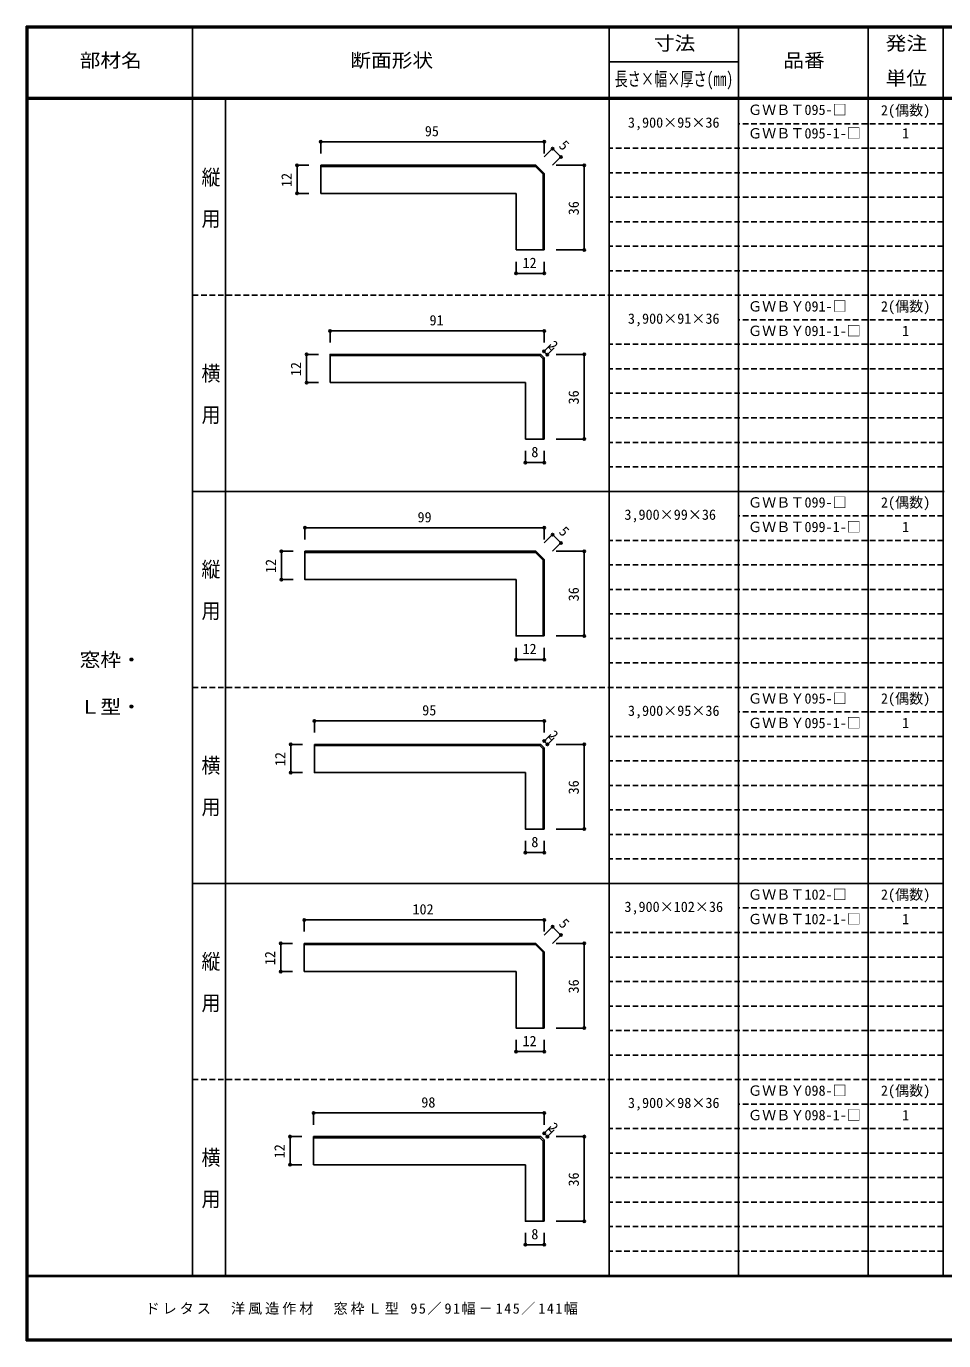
# Model space of a CAD drawing. Units: millimetres, scale not verified. Extents: x -400 to 380, y -287 to 278.
# Drawn here: x -400 to -10, y -280 to 278 of the extents above; entities that cross this region are included whole.
import ezdxf
from ezdxf.enums import TextEntityAlignment as Align

# ---------------------------------------------------------------- set-up
doc = ezdxf.new("R2010")
doc.units = ezdxf.units.MM
doc.header["$LTSCALE"] = 2
doc.header["$PDMODE"] = 32
doc.header["$PDSIZE"] = 1
doc.linetypes.add('DASHED1', pattern=[1.8, 1.2, -0.6])
for name, color, linetype in [('0-4', 3, 'Continuous'), ('0-A', 7, 'Continuous'), ('0-B', 4, 'Continuous'), ('F-1', 7, 'DASHED1'), ('F-A', 7, 'Continuous')]:
    doc.layers.add(name, color=color, linetype=linetype)
doc.styles.add('@ＭＳ ゴシック', font='')
doc.styles.add('ＭＳ ゴシック', font='')
doc.styles.get('@ＭＳ ゴシック').set_extended_font_data('@MS Gothic')
doc.styles.get('ＭＳ ゴシック').set_extended_font_data('MS Gothic')

msp = doc.modelspace()

# ---------------------------------------------------------------- linework, layer by layer
at = {"layer": '0-4'}
for p, q in [((-274.901, 219.281), (-274.901, 207.281)), ((-183.437, 219.281), (-274.901, 219.281)), ((-183.437, 219.281), (-179.901, 215.746)), ((-180.401, 183.281), (-180.401, 215.539)), ((-179.901, 215.746), (-179.901, 183.281)), ((-274.901, 207.281), (-191.901, 207.281)), ((-191.901, 183.281), (-191.901, 207.281)), ((-179.901, 183.281), (-191.901, 183.281)), ((-181.815, 138.384), (-270.901, 138.384)), ((-270.901, 126.884), (-187.901, 126.884)), ((-187.901, 102.884), (-187.901, 126.884)), ((-179.901, 102.884), (-187.901, 102.884)), ((-183.437, 55.195), (-281.601, 55.195)), ((-281.601, 54.695), (-183.644, 54.695)), ((-183.644, 54.695), (-180.401, 51.453)), ((-183.437, 55.195), (-179.901, 51.66)), ((-180.401, 19.195), (-180.401, 51.453)), ((-179.901, 51.66), (-179.901, 19.195)), ((-181.315, -26.872), (-277.601, -26.872)), ((-181.815, -27.372), (-277.601, -27.372)), ((-181.815, -27.372), (-180.401, -28.786)), ((-179.901, -28.286), (-181.315, -26.872)), ((-180.401, -28.786), (-180.401, -62.872)), ((-179.901, -28.286), (-179.901, -62.872)), ((-281.901, -111.471), (-281.901, -123.471)), ((-183.437, -111.471), (-281.901, -111.471)), ((-183.437, -111.471), (-179.901, -115.007)), ((-180.401, -147.471), (-180.401, -115.214)), ((-179.901, -115.007), (-179.901, -147.471)), ((-281.901, -123.471), (-191.901, -123.471)), ((-277.901, -193.539), (-277.901, -205.539)), ((-181.315, -193.539), (-277.901, -193.539)), ((-181.815, -194.039), (-277.901, -194.039)), ((-181.815, -194.039), (-180.401, -195.453)), ((-179.901, -194.953), (-181.315, -193.539)), ((-180.401, -195.453), (-180.401, -229.539)), ((-179.901, -194.953), (-179.901, -229.539)), ((-277.901, -205.539), (-187.901, -205.539))]:
    msp.add_line(p, q, dxfattribs=at)
for points in [[(-274.901, 218.781), (-183.644, 218.781), (-180.401, 215.539)], [(-181.315, 138.884), (-270.901, 138.884), (-270.901, 126.884)], [(-181.815, 138.384), (-180.401, 136.97), (-180.401, 102.884)], [(-181.315, 138.884), (-179.901, 137.47), (-179.901, 102.884)], [(-281.601, 55.195), (-281.601, 43.195), (-191.901, 43.195)], [(-179.901, 19.195), (-191.901, 19.195), (-191.901, 43.195)], [(-277.601, -26.872), (-277.601, -38.872), (-187.901, -38.872)], [(-179.901, -62.872), (-187.901, -62.872), (-187.901, -38.872)], [(-281.901, -111.971), (-183.644, -111.971), (-180.401, -115.214)], [(-179.901, -147.471), (-191.901, -147.471), (-191.901, -123.471)], [(-179.901, -229.539), (-187.901, -229.539), (-187.901, -205.539)]]:
    msp.add_lwpolyline(points, dxfattribs=at)
at = {"layer": '0-B'}
for p, q in [((-274.901, 229.281), (-179.901, 229.281)), ((-274.901, 229.281), (-274.901, 224.281)), ((-179.901, 229.281), (-179.901, 224.281)), ((-176.366, 226.352), (-179.901, 222.817)), ((-176.366, 226.352), (-172.83, 222.817)), ((-284.901, 219.281), (-284.901, 207.281)), ((-284.901, 219.281), (-279.901, 219.281)), ((-172.83, 222.817), (-176.366, 219.281)), ((-162.901, 219.281), (-174.901, 219.281)), ((-162.901, 219.281), (-162.901, 183.281)), ((-284.901, 207.281), (-279.901, 207.281)), ((-162.901, 183.281), (-174.901, 183.281)), ((-191.901, 173.281), (-191.901, 178.281)), ((-191.901, 173.281), (-179.901, 173.281)), ((-179.901, 173.281), (-179.901, 178.281)), ((-270.901, 148.884), (-179.901, 148.884)), ((-270.901, 148.884), (-270.901, 143.884)), ((-179.901, 148.884), (-179.901, 143.884)), ((-180.019, 140.18), (-177.073, 143.127)), ((-180.019, 140.18), (-178.605, 138.766)), ((-178.605, 138.766), (-175.658, 141.713)), ((-280.901, 138.884), (-280.901, 126.884)), ((-280.901, 138.884), (-275.901, 138.884)), ((-162.901, 138.884), (-174.901, 138.884)), ((-162.901, 138.884), (-162.901, 102.884)), ((-280.901, 126.884), (-275.901, 126.884)), ((-162.901, 102.884), (-174.901, 102.884)), ((-187.901, 92.884), (-187.901, 97.884)), ((-179.901, 92.884), (-179.901, 97.884)), ((-187.901, 92.884), (-179.901, 92.884)), ((-281.601, 65.195), (-281.601, 60.195)), ((-281.601, 65.195), (-179.901, 65.195)), ((-179.901, 65.195), (-179.901, 60.195)), ((-176.366, 62.266), (-179.901, 58.731)), ((-176.366, 62.266), (-172.83, 58.731)), ((-172.83, 58.731), (-176.366, 55.195)), ((-291.601, 55.195), (-291.601, 43.195)), ((-291.601, 55.195), (-286.601, 55.195)), ((-162.901, 55.195), (-174.901, 55.195)), ((-162.901, 55.195), (-162.901, 19.195)), ((-291.601, 43.195), (-286.601, 43.195)), ((-162.901, 19.195), (-174.901, 19.195)), ((-191.901, 9.195), (-191.901, 14.195)), ((-179.901, 9.195), (-179.901, 14.195)), ((-191.901, 9.195), (-179.901, 9.195)), ((-277.601, -16.872), (-277.601, -21.872)), ((-277.601, -16.872), (-179.901, -16.872)), ((-179.901, -16.872), (-179.901, -21.872)), ((-287.601, -26.872), (-287.601, -38.872)), ((-287.601, -26.872), (-282.601, -26.872)), ((-179.94, -25.497), (-177.073, -22.629)), ((-179.94, -25.497), (-178.526, -26.911)), ((-178.526, -26.911), (-175.658, -24.044)), ((-162.901, -26.872), (-174.901, -26.872)), ((-162.901, -26.872), (-162.901, -62.872)), ((-287.601, -38.872), (-282.601, -38.872)), ((-162.901, -62.872), (-174.901, -62.872)), ((-187.901, -72.872), (-187.901, -67.872)), ((-179.901, -72.872), (-179.901, -67.872)), ((-187.901, -72.872), (-179.901, -72.872)), ((-281.901, -101.471), (-281.901, -106.471)), ((-281.901, -101.471), (-179.901, -101.471)), ((-179.901, -101.471), (-179.901, -106.471)), ((-176.366, -104.4), (-179.901, -107.936)), ((-176.366, -104.4), (-172.83, -107.936)), ((-291.901, -111.471), (-291.901, -123.471)), ((-291.901, -111.471), (-286.901, -111.471)), ((-172.83, -107.936), (-176.366, -111.471)), ((-162.901, -111.471), (-174.901, -111.471)), ((-162.901, -111.471), (-162.901, -147.471)), ((-291.901, -123.471), (-286.901, -123.471)), ((-162.901, -147.471), (-174.901, -147.471)), ((-191.901, -157.471), (-191.901, -152.471)), ((-179.901, -157.471), (-179.901, -152.471)), ((-191.901, -157.471), (-179.901, -157.471)), ((-277.901, -183.539), (-277.901, -188.539)), ((-277.901, -183.539), (-179.901, -183.539)), ((-179.901, -183.539), (-179.901, -188.539)), ((-179.94, -192.163), (-177.073, -189.296)), ((-287.901, -193.539), (-287.901, -205.539)), ((-287.901, -193.539), (-282.901, -193.539)), ((-179.94, -192.163), (-178.526, -193.577)), ((-178.526, -193.577), (-175.658, -190.71)), ((-162.901, -193.539), (-174.901, -193.539)), ((-162.901, -193.539), (-162.901, -229.539)), ((-287.901, -205.539), (-282.901, -205.539)), ((-187.901, -239.539), (-187.901, -234.539)), ((-179.901, -239.539), (-179.901, -234.539)), ((-162.901, -229.539), (-174.901, -229.539)), ((-187.901, -239.539), (-179.901, -239.539))]:
    msp.add_line(p, q, dxfattribs=at)
at = {"layer": '0-B', "color": 7}
for p in [(-274.901, 229.281), (-179.901, 229.281), (-176.366, 226.352), (-284.901, 219.281), (-172.83, 222.817), (-162.901, 219.281), (-284.901, 207.281), (-162.901, 183.281), (-191.901, 173.281), (-179.901, 173.281), (-270.901, 148.884), (-179.901, 148.884), (-180.019, 140.18), (-280.901, 138.884), (-178.605, 138.766), (-162.901, 138.884), (-280.901, 126.884), (-162.901, 102.884), (-187.901, 92.884), (-179.901, 92.884), (-281.601, 65.195), (-179.901, 65.195), (-176.366, 62.266), (-172.83, 58.731), (-291.601, 55.195), (-162.901, 55.195), (-291.601, 43.195), (-162.901, 19.195), (-191.901, 9.195), (-179.901, 9.195), (-277.601, -16.872), (-179.901, -16.872), (-287.601, -26.872), (-179.94, -25.497), (-178.526, -26.911), (-162.901, -26.872), (-287.601, -38.872), (-162.901, -62.872), (-187.901, -72.872), (-179.901, -72.872), (-281.901, -101.471), (-179.901, -101.471), (-176.366, -104.4), (-291.901, -111.471), (-172.83, -107.936), (-162.901, -111.471), (-291.901, -123.471), (-162.901, -147.471), (-191.901, -157.471), (-179.901, -157.471), (-277.901, -183.539), (-179.901, -183.539), (-287.901, -193.539), (-179.94, -192.163), (-178.526, -193.577), (-162.901, -193.539), (-287.901, -205.539), (-162.901, -229.539), (-187.901, -239.539), (-179.901, -239.539)]:
    msp.add_point(p, dxfattribs=at)
at = {"layer": 'F-1', "color": 6, "linetype": 'Continuous'}
for p, q in [((-400, 278.333), (-400, -280.333)), ((-400, 278), (380, 278)), ((-400, 277.667), (380, 277.667)), ((-399.667, 278.333), (-399.667, -280.333)), ((-399.333, 278.333), (-399.333, -280.333)), ((-10.333, 278.333), (-10.333, -253)), ((380, 248), (-400, 248)), ((380, 247.333), (-400, 247.333)), ((380, -252.667), (-400, -252.667)), ((380, -253), (-400, -253)), ((380, -279.667), (-400, -279.667)), ((380, -280), (-400, -280)), ((380, -280.333), (-400, -280.333))]:
    msp.add_line(p, q, dxfattribs=at)
at = {"layer": 'F-1', "linetype": 'Continuous'}
for p, q in [((-329.333, 278.333), (-329.333, -252.667)), ((-152.333, 278.337), (-152.333, -253)), ((-97.333, 278.337), (-97.333, -253)), ((-42.333, 278.337), (-42.333, -253)), ((-97.333, 263.167), (-152.333, 263.167)), ((-315.333, 247.333), (-315.333, -252.667)), ((-10, 80.667), (-329.333, 80.667)), ((-10.333, -86), (-329.333, -86))]:
    msp.add_line(p, q, dxfattribs=at)
at = {"layer": 'F-1'}
for p, q in [((-10.333, 236.917), (-97.333, 236.917)), ((-10.333, 226.5), (-152.333, 226.5)), ((-10.333, 216.083), (-152.333, 216.083)), ((-10.333, 205.667), (-152.333, 205.667)), ((-10.333, 195.25), (-152.333, 195.25)), ((-10.333, 184.833), (-152.333, 184.833)), ((-10.333, 174.417), (-152.333, 174.417)), ((-329.333, 164), (-10.333, 164)), ((-10.333, 153.583), (-97.333, 153.583)), ((-10.333, 143.167), (-152.333, 143.167)), ((-10.333, 132.75), (-152.333, 132.75)), ((-10.333, 122.333), (-152.333, 122.333)), ((-10.333, 111.917), (-152.333, 111.917)), ((-10.333, 101.5), (-152.333, 101.5)), ((-10.333, 91.083), (-152.333, 91.083)), ((-10.333, 70.25), (-97.333, 70.25)), ((-10.333, 59.833), (-152.333, 59.833)), ((-10.333, 49.417), (-152.333, 49.417)), ((-10.333, 39), (-152.333, 39)), ((-10.333, 28.583), (-152.333, 28.583)), ((-10.333, 18.167), (-152.333, 18.167)), ((-10.333, 7.75), (-152.333, 7.75)), ((-329.333, -2.667), (-10.333, -2.667)), ((-10.333, -13.083), (-97.333, -13.083)), ((-10.333, -23.5), (-152.333, -23.5)), ((-10.333, -33.917), (-152.333, -33.917)), ((-10.333, -44.333), (-152.333, -44.333)), ((-10.333, -54.75), (-152.333, -54.75)), ((-10.333, -65.167), (-152.333, -65.167)), ((-10.333, -75.583), (-152.333, -75.583)), ((-10.333, -96.417), (-97.333, -96.417)), ((-10.333, -106.833), (-152.333, -106.833)), ((-10.333, -117.25), (-152.333, -117.25)), ((-10.333, -127.667), (-152.333, -127.667)), ((-10.333, -138.083), (-152.333, -138.083)), ((-10.333, -148.5), (-152.333, -148.5)), ((-10.333, -158.917), (-152.333, -158.917)), ((-329.333, -169.333), (-10.333, -169.333)), ((-10.333, -179.75), (-97.333, -179.75)), ((-10.333, -190.167), (-152.333, -190.167)), ((-10.333, -200.583), (-152.333, -200.583)), ((-10.333, -211), (-152.333, -211)), ((-10.333, -221.417), (-152.333, -221.417)), ((-10.333, -231.833), (-152.333, -231.833)), ((-10.333, -242.25), (-152.333, -242.25))]:
    msp.add_line(p, q, dxfattribs=at)
at = {"layer": 'F-1', "color": 6, "linetype": 'Continuous'}
msp.add_lwpolyline([(-400, 278.333), (380, 278.333), (380, -280.333)], dxfattribs=at)

# ---------------------------------------------------------------- texts
at = {"layer": '0-A', "style": 'ＭＳ ゴシック'}
for s, p in [('ＧＷＢＴ095-□', (-93.333, 239.333)), ('2(偶数)', (-36.833, 239.125)), ('3,900×95×36', (-144.333, 233.917)), ('ＧＷＢＴ095-1-□', (-93.333, 229.333)), ('1', (-27.833, 229.333)), ('2(偶数)', (-36.833, 155.792)), ('ＧＷＢＹ091-□', (-93.333, 155.792)), ('3,900×91×36', (-144.333, 150.583)), ('ＧＷＢＹ091-1-□', (-93.333, 145.375)), ('1', (-27.833, 145.375)), ('ＧＷＢＴ099-□', (-93.333, 72.458)), ('2(偶数)', (-36.833, 72.458)), ('3,900×99×36', (-145.833, 67.25)), ('ＧＷＢＴ099-1-□', (-93.333, 62.042)), ('1', (-27.833, 62.042)), ('ＧＷＢＹ095-□', (-93.333, -10.875)), ('2(偶数)', (-36.833, -10.875)), ('3,900×95×36', (-144.333, -16.083)), ('ＧＷＢＹ095-1-□', (-93.333, -21.292)), ('1', (-27.833, -21.292)), ('ＧＷＢＴ102-□', (-93.333, -94.208)), ('2(偶数)', (-36.833, -94.208)), ('3,900×102×36', (-145.833, -99.417)), ('ＧＷＢＴ102-1-□', (-93.333, -104.625)), ('1', (-27.833, -104.625)), ('ＧＷＢＹ098-□', (-93.333, -177.542)), ('2(偶数)', (-36.833, -177.542)), ('3,900×98×36', (-144.333, -182.75)), ('ＧＷＢＹ098-1-□', (-93.333, -187.958)), ('1', (-27.833, -187.958))]:
    msp.add_text(s, height=4.399, dxfattribs=at).set_placement(p, align=Align.BOTTOM_LEFT)
at = {"layer": '0-A', "style": '@ＭＳ ゴシック', "width": 1.1}
for s, p in [('縦\u3000用', (-326.333, 218.667)), ('横\u3000用', (-326.333, 135.333)), ('縦\u3000用', (-326.333, 52)), ('横\u3000用', (-326.333, -31.333)), ('縦\u3000用', (-326.333, -114.667)), ('横\u3000用', (-326.333, -198))]:
    msp.add_text(s, height=5.865, rotation=270, dxfattribs=at).set_placement(p, align=Align.BOTTOM_LEFT)
at = {"layer": '0-A', "style": 'ＭＳ ゴシック', "width": 1.1}
for s, p in [('窓枠・', (-377.333, 4.409)), ('Ｌ型・', (-377.333, -15.591))]:
    msp.add_text(s, height=5.865, dxfattribs=at).set_placement(p, align=Align.BOTTOM_LEFT)
at = {"layer": '0-B', "color": 7, "style": 'ＭＳ ゴシック'}
for s, p in [('95', (-230.651, 230.281)), ('12', (-189.151, 174.281)), ('91', (-228.651, 149.884)), ('8', (-185.401, 93.884)), ('99', (-233.751, 66.195)), ('12', (-189.151, 10.195)), ('95', (-231.751, -15.872)), ('8', (-185.401, -71.872)), ('102', (-235.901, -100.471)), ('12', (-189.151, -156.471)), ('98', (-232.151, -182.539)), ('8', (-185.401, -238.539))]:
    msp.add_text(s, height=4.399, dxfattribs=at).set_placement(p, align=Align.BOTTOM_LEFT)
for s, rotation, p in [('5', 315, (-174.951, 226.352)), ('12', 90, (-285.901, 210.031)), ('36', 90, (-163.901, 198.031)), ('2', 315, (-179.666, 141.241)), ('12', 90, (-281.901, 129.634)), ('36', 90, (-163.901, 117.634)), ('5', 315, (-174.951, 62.266)), ('12', 90, (-292.601, 45.945)), ('36', 90, (-163.901, 33.945)), ('2', 315, (-179.586, -24.436)), ('12', 90, (-288.601, -36.122)), ('36', 90, (-163.901, -48.122)), ('5', 315, (-174.951, -104.4)), ('12', 90, (-292.901, -120.721)), ('36', 90, (-163.901, -132.721)), ('2', 315, (-179.586, -191.103)), ('12', 90, (-288.901, -202.789)), ('36', 90, (-163.901, -214.789))]:
    msp.add_text(s, height=4.399, rotation=rotation, dxfattribs=at).set_placement(p, align=Align.BOTTOM_LEFT)
at = {"layer": 'F-A', "style": 'ＭＳ ゴシック'}
for s, width, p in [('寸法', 1.1, (-133.333, 266.417)), ('発注', 1.1, (-34.833, 266.417)), ('部材名', 1.1, (-377.333, 259.167)), ('断面形状', 1.1, (-262.333, 259.167)), ('品番', 1.1, (-78.333, 259.167)), ('長さ×幅×厚さ(㎜)', 0.7, (-150.033, 251.25)), ('単位', 1.1, (-34.833, 251.583))]:
    msp.add_text(s, height=5.865, dxfattribs=dict(at, width=width)).set_placement(p, align=Align.BOTTOM_LEFT)
at = {"layer": 'F-A', "insert": (-349.333, -269.333), "char_height": 4.399, "attachment_point": 7, "style": 'ＭＳ ゴシック'}
msp.add_mtext('\\T1.21;ドレタス\u3000洋風造作材\u3000窓枠Ｌ型\\~95／91幅－145／141幅', dxfattribs=at)

doc.saveas('drawing.dxf')
